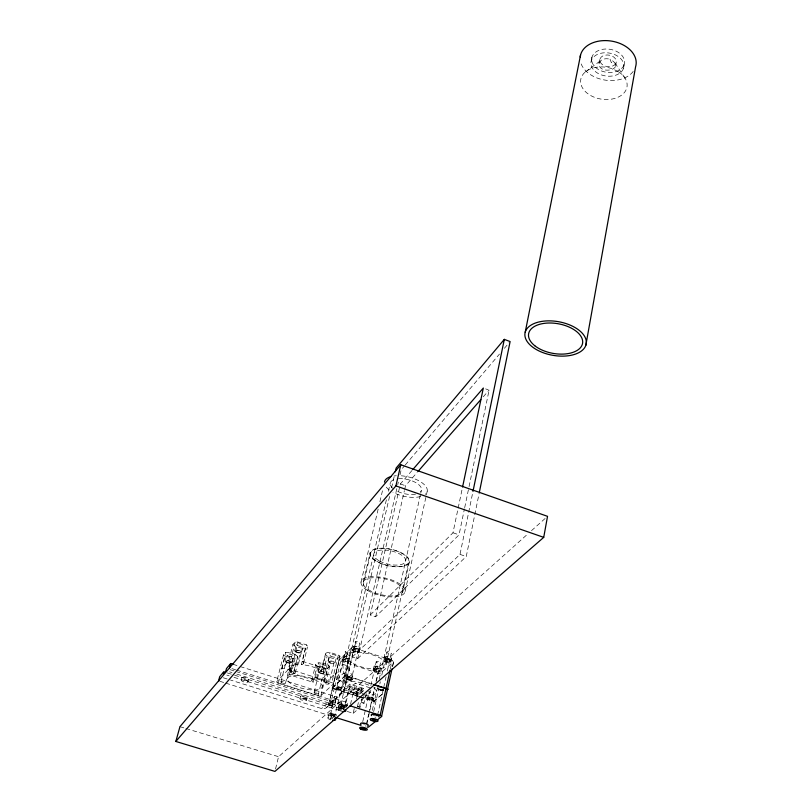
<?xml version="1.0" encoding="UTF-8"?>
<svg xmlns="http://www.w3.org/2000/svg" width="812" height="812" viewBox="0 0 812 812"><rect width="100%" height="100%" fill="white"/><g stroke="black" fill="none" stroke-linecap="round" stroke-linejoin="round"><path stroke-width="0.61" stroke-dasharray="4.06 3.04" d="M599.895 59.509C592.811 77.018 629.31 70.025 610.005 59.164L611.375 62.676L610.583 59.449M623.504 68.309A16.616 11.601 8.6 0 0 602.504 52.973A16.616 11.601 8.6 0 0 596.181 72.207A16.616 11.601 8.6 0 0 623.504 68.309L624.184 64.574A16.585 11.622 8.6 0 0 603.225 49.227A16.585 11.622 8.6 0 0 596.901 68.492A16.585 11.622 8.6 0 0 624.184 64.574M615.557 65.965L616.257 62.23A8.293 5.816 8.6 0 0 604.93 55.206A8.293 5.816 8.6 0 0 603.052 65.092A8.293 5.816 8.6 0 0 616.257 62.23M591.227 60.89L591.958 57.155M386.38 499.816L346.673 670.336L345.821 674.67L345.942 682.618L336.655 679.664L342.857 664.338L348.125 666.023L349.505 671.23L352.773 676.335L350.368 676.467A16.981 5.877 12.8 0 0 344.978 681.43L345.942 682.618M335.194 702.725L335.589 700.269A5.775 1.218 -72.5 0 0 332.676 702.898L331.834 705.75M389.557 496.447L352.306 656.959L357.656 658.684L466.261 556.524L479.181 493.148M352.306 656.959L459.998 554.393L472.736 492.61M411.978 470.524L400.357 483.952L370.272 614.999L375.651 616.765L459.044 534.854L464.434 508.88M464.697 507.652L468.798 487.86M469.062 486.621L489.088 390.146L485.637 388.877M370.272 614.999L452.984 532.773L457.907 509.266M458.171 508.028L462.322 488.235M342.025 660.45L342.319 659.09L345.77 659.171L348.927 660.613L348.612 661.973L345.171 661.892L342.025 660.45L343.019 656.096L346.47 656.177L349.617 657.618L349.312 658.989L345.861 658.908L342.725 657.466L343.019 656.096M392.511 666.52L393.587 661.658A2.263 0.822 12.5 0 0 392.216 660.329L354.245 648.057A2.284 0.832 13 0 0 351.423 648.037L339.274 659.821L332.788 687.338A2.253 0.761 13.1 0 0 334.219 688.617L340.685 661.13A2.233 0.792 13.1 0 1 339.274 659.821M392.622 666.358L393.688 661.496M386.045 664.592L408.923 561.254M386.857 662.308L387.517 659.293L384.38 657.832L384.766 656.451L388.309 656.522L391.455 657.994L390.389 662.399L386.857 662.308L383.711 660.856L384.766 656.451M390.795 661.019L387.639 659.557L388.309 656.522M402.722 591.846A20.351 8.13 12.8 0 0 375.926 577.697A20.351 8.13 12.8 0 0 370.495 590.872A20.351 8.13 12.8 0 0 402.722 591.846L409.207 562.533A20.168 8.384 12.8 0 0 382.726 548.212A20.168 8.384 12.8 0 0 377.215 561.813A20.168 8.384 12.8 0 0 409.207 562.533M377.61 715.088L386.065 676.741M387.324 671.047L391.252 653.234A2.263 0.822 12.5 0 0 388.339 651.721A2.263 0.822 12.5 0 0 387.649 653.031A2.263 0.822 12.5 0 0 391.252 653.234M405.076 591.572L426.148 496.051M426.422 494.823L427.234 491.148M390.389 662.399L391.455 657.994M390.349 668.844L392.216 660.329M366.882 723.837L375.053 687.277M376.413 681.177L380.493 662.896A2.223 0.802 12.6 0 0 377.61 661.435A2.223 0.802 12.6 0 0 376.951 662.693A2.223 0.802 12.6 0 0 380.493 662.896M373.571 699.102A3.37 1.137 12.6 0 0 368.993 696.99A3.37 1.137 12.6 0 0 368.323 698.858A3.37 1.137 12.6 0 0 373.571 699.102L373.632 698.787A3.36 1.137 12.6 0 0 369.064 696.676A3.36 1.137 12.6 0 0 368.394 698.553A3.36 1.137 12.6 0 0 373.632 698.787M379.62 671.92L380.666 667.606L377.56 666.175L374.088 666.084L373.063 670.407L376.159 671.828L379.62 671.92L379.996 670.59L376.89 669.159L373.418 669.068L373.063 670.407M359.442 696.929L373.733 701.446L383.751 692.737M372.322 710.358L374.433 700.857A2.243 0.761 12.6 0 1 371.663 700.797L369.013 712.662M377.489 687.602L374.505 700.543A2.233 0.761 12.6 0 1 371.723 700.482L374.657 687.358M379.285 679.055L420.504 494.264M420.768 493.036L421.316 490.59M377.651 688.444L377.722 688.129A3.421 1.188 12.5 0 0 379.975 689.794A3.421 1.188 12.5 0 0 383.843 690.078M373.672 711.637L380.31 681.786M381.792 675.107L386.898 652.097M373.418 669.068L374.088 666.084M362.761 721.624L369.643 691.032M370.861 685.561L376.21 661.78M348.51 689.358L364.223 694.331L363.279 698.513L370.323 692.423L371.267 688.211L355.382 683.156L348.51 689.358L344.227 707.871M376.159 671.828L376.829 668.855L373.733 667.423M376.89 669.159L377.56 666.175M366.354 724.527L368.739 713.849M375.986 681.4L377.854 673.046A2.223 0.782 12.6 0 0 380.615 673.087L393.587 661.658M363.563 688.434L357.29 693.966L356.813 696.057L363.086 690.545L363.563 688.434L349.769 684.049L343.628 689.632L343.141 691.722L349.282 686.16L349.769 684.049M359.31 707.222L361.533 698.868M362.05 698.888L360.122 707.374L355.321 705.861M366.364 693.742L363.867 703.334L362.01 702.644L363.34 696.777M352.164 650.676L352.489 649.275L356.011 649.346L359.208 650.818L358.874 652.229L355.351 652.148L352.164 650.676L353.19 646.24L356.712 646.301L359.909 647.793L358.874 652.229M353.19 646.24L352.865 647.651L356.052 649.123L359.574 649.194L359.909 647.793M356.803 694.91A1.695 0.579 12.8 0 0 354.661 693.793A1.695 0.579 12.8 0 0 354.073 694.676A1.695 0.579 12.8 0 0 356.803 694.91L357.28 692.809A1.695 0.579 12.8 0 0 355.138 691.702A1.695 0.579 12.8 0 0 354.55 692.585A1.695 0.579 12.8 0 0 357.28 692.809M358.021 690.109L358.498 687.997M347.221 711.454L353.159 713.322L354.255 708.521M356.448 698.919L356.996 696.523L363.969 690.403M375.651 616.765L404.376 490.692M404.66 489.463L405.503 485.749L417.094 472.503M357.473 706.541L358.528 701.883M361.36 690.839L361.837 688.738M350.52 704.349L355.382 683.156M353.555 694.016L354.032 691.925M391.567 487.799L394.429 475.456M340.025 709.587L341.02 705.283L342.085 706.075L341.091 710.368L340.025 709.587L340.908 709.16L341.903 704.867L344.927 706.014L344.43 708.165M233.998 677.34L338.787 710.206L342.177 707.211L342.674 705.08L347.566 705.709L342.674 705.08L237.317 671.94M355.351 652.148L356.712 646.301M343.862 705.222L342.867 709.526L340.908 709.16M343.293 709.658L344.034 706.44L344.927 706.014M345.202 706.227A2.314 0.771 12.9 0 0 342.167 704.755A2.314 0.771 12.9 0 0 341.547 705.973A2.314 0.771 12.9 0 0 345.202 706.227L359.787 643.033A2.274 0.832 13 0 0 356.823 641.51A2.274 0.832 13 0 0 356.194 642.84A2.274 0.832 13 0 0 359.787 643.033M352.469 679.664A3.441 1.198 12.9 0 0 348.287 677.35A3.441 1.198 12.9 0 0 346.866 679.116A3.441 1.198 12.9 0 0 352.469 679.664L352.57 679.37M357.656 658.684L397.474 485.86M397.758 484.622L398.327 482.155M400.032 474.746L401.169 469.803L404.447 465.946M330.9 714.245L333.681 714.195L332.697 718.437L329.905 718.478L330.971 719.239L331.956 715.017L330.9 714.245L329.905 718.478M333.377 717.483L333.874 715.372L334.737 714.966L333.681 714.195M334.25 717.077L334.737 714.966M335.011 715.169A2.274 0.741 13 0 0 332.017 713.738A2.274 0.741 13 0 0 331.438 714.915A2.274 0.741 13 0 0 335.011 715.169L349.536 652.919A2.233 0.802 13.1 0 0 346.602 651.437A2.233 0.802 13.1 0 0 346.003 652.726A2.233 0.802 13.1 0 0 349.536 652.919M351.423 648.037L344.897 676.051A2.304 0.802 13 0 1 347.729 676.102L354.245 648.057M343.405 684.384L344.623 679.157M358.762 696.716L332.057 688.261L345.587 675.411L372.891 684.12M388.38 491.26L390.369 482.704M338.025 709.079L339.02 704.786M338.787 710.206L339.274 708.084L342.674 705.08M340.715 705.151L355.412 641.886M343.699 693.448L347.658 676.416A2.304 0.802 13 0 0 344.826 676.376L340.857 693.387A2.314 0.782 13 0 1 343.699 693.448L341.547 692.768A5.796 5.349 49.9 0 1 334.899 696.422L329.834 701.04A5.745 5.308 50.1 0 0 336.432 697.406L341.547 692.768M330.22 705.618L334.148 688.921A2.253 0.761 13.1 0 1 332.707 687.652L328.769 704.359A2.263 0.751 13.1 0 0 330.22 705.618L328.119 704.958A5.664 5.248 50.4 0 1 321.593 708.551L230.486 680.03M327.947 717.981L328.941 713.748M331.337 707.861L333.072 700.452A5.714 5.288 50.2 0 1 326.505 704.075L321.593 708.551M360.995 582.214L378.189 508.992M379.904 501.674L382.482 490.692M330.606 714.113L345.232 651.803M330.778 718.072L331.763 713.839M363.309 581.94L370.16 552.678M334.686 704.857L336.432 697.406M345.171 661.892L346.47 656.177M346.704 655.568L370.82 552.495M328.992 683.826A2.406 0.822 13.2 0 0 325.937 682.242A2.406 0.822 13.2 0 0 325.145 683.511A2.406 0.822 13.2 0 0 328.992 683.826L333.955 662.927A2.385 0.842 13.2 0 0 330.92 661.313A2.385 0.842 13.2 0 0 330.119 662.622A2.385 0.842 13.2 0 0 333.955 662.927M335.041 662.927L336.594 656.37M295.132 642.13L288.23 669.677L276.76 681.674A2.365 0.792 13.7 0 0 278.364 683.024L318.081 695.529A2.355 0.792 13.2 0 0 320.943 695.59L333.346 683.978A2.406 0.822 13.1 0 0 331.803 682.608L338.31 655.081L330.027 652.422A7.968 2.842 13.2 0 0 325.551 654.655L321.613 671.057A17.844 6.161 13.5 0 0 301.374 664.612L305.424 648.199A8.008 2.872 13.7 0 0 306.398 644.829L298.034 642.14A2.406 0.863 13.7 0 0 295.132 642.13L292.899 644.545L288.778 660.968L281.652 668.54A7.45 2.548 13.7 0 1 291.833 671.26L295.883 655.03A7.409 2.609 13.7 0 0 285.753 652.31L283.601 654.645L276.679 681.836M332.057 688.261L345.587 675.411M333.346 683.978L339.832 656.492A2.385 0.853 13.2 0 0 338.31 655.081M328.677 704.511L332.615 687.805M332.687 687.49L339.934 656.319M321.613 671.057A8.008 2.781 13.2 0 1 326.089 668.885L330.027 652.422M322.181 687.114A17.894 6.07 13.4 0 0 297.872 675.594A17.894 6.07 13.4 0 0 294.441 685.582A17.894 6.07 13.4 0 0 322.181 687.114L324.8 676.152M328.281 661.648L329.855 655.101M320.943 695.59L327.388 668.611L329.682 666.368A7.399 2.598 13.3 0 0 320.283 662.846M324.384 682.557L329.378 661.648M295.933 655.091L297.588 656.451A7.866 2.761 13.7 0 1 293.355 658.633L289.316 674.772L313.127 682.303L317.025 666.175A7.399 2.598 13.3 0 1 318.883 662.836L320.314 662.876L316.396 679.086A7.369 2.517 13.3 0 1 325.825 682.557L329.682 666.368M321.511 670.407L325.45 654.005M316.396 679.086A17.844 6.161 13.5 0 0 323.257 672.407L327.185 656.025L325.551 654.655M318.081 695.529L324.536 668.57A2.334 0.812 13.3 0 0 327.388 668.611M324.719 673.057L326.262 666.601M311.808 680.415L315.726 664.257M313.127 682.303A7.44 2.537 13.3 0 1 314.965 679.035L318.883 662.836M318.081 671.595L319.644 665.15M314.153 692.403L319.116 671.828M306.601 700.208A3.451 1.137 13.4 0 0 302.064 697.975A3.451 1.137 13.4 0 0 301.14 699.782A3.451 1.137 13.4 0 0 306.601 700.208L307.119 698.076A3.451 1.147 13.4 0 0 302.582 695.843A3.451 1.147 13.4 0 0 301.668 697.66A3.451 1.147 13.4 0 0 307.119 698.076M299.932 698.442L300.46 696.31M291.833 671.26L290.747 670.001A17.844 6.161 13.5 0 1 295.862 664.673L298.339 664.52L302.399 648.128L305.424 648.199M301.516 652.3L303.14 645.733M275.542 768.954L278.567 756.703L527.719 534.042M301.374 664.612A8.049 2.812 13.6 0 0 302.328 661.313L306.398 644.829M303.475 663.363L307.525 646.92M290.564 671.971L298.034 642.14M289.316 674.772A7.897 2.71 13.7 0 0 293.558 672.661L297.588 656.451M293.619 673.574L297.72 657.091M295.274 673.006L300.46 652.066M285.57 682.963L290.726 662.338M287.448 678.517L290.178 667.576M291.762 662.572L293.376 656.106M294.736 650.808L296.37 644.251M281.652 668.54L285.753 652.31M278.364 683.024L285.174 656.025A2.345 0.822 13.8 0 1 283.601 654.645M285.103 661.11L286.727 654.655M280.952 681.938L286.139 661.333M247.975 681.897A3.492 1.157 14.1 0 0 243.509 679.563A3.492 1.157 14.1 0 0 242.423 681.349A3.492 1.157 14.1 0 0 247.975 681.897L248.533 679.766A3.492 1.157 14.1 0 0 244.067 677.421A3.492 1.157 14.1 0 0 242.991 679.218A3.492 1.157 14.1 0 0 248.533 679.766M241.296 679.979L241.854 677.847M380.666 667.606L380.29 668.936L376.829 668.855M383.711 660.856L384.096 659.476L387.639 659.557M599.175 63.234C600.464 58.576 606.615 57.967 610.512 59.418M346.673 670.336L348.125 666.023M362.01 702.644L364.243 703.131M405.259 464.982L499.461 354.093M504.384 348.307L509.297 342.522M483.302 396.774L489.088 390.146M339.832 656.492L337.437 658.816A7.47 2.669 13.2 0 1 327.185 656.025M325.825 682.557L333.57 675.198A7.501 2.609 13.2 0 1 323.257 672.407M336.655 679.664L343.395 673.341L342.857 664.338M328.119 704.958L333.072 700.452M326.789 707.353L331.743 702.877M335.092 699.842L340.208 695.214M531.484 530.672L546.588 517.183M356.407 691.986L361.249 687.703M353.159 713.322L357.513 709.607M373.733 701.446L383.68 693.052M585.3 71.963L600.839 60.514M357.524 706.46L358.64 706.41M341.02 705.283L341.903 704.867M387.517 659.293L391.059 659.374M314.965 679.035L313.523 678.984A17.844 6.161 13.5 0 1 293.558 672.661M234.638 675.229L339.274 708.084L344.176 708.673M339.274 708.084L344.146 708.703M342.085 706.075L344.034 706.44M331.956 715.017L333.874 715.372M179.949 726.679L184.76 728.141M185.958 728.506L278.567 756.703M226.792 675.077L229.187 675.838M223.3 677.776L229.288 679.654M219.768 681.268L224.589 682.77M225.797 683.146L334.442 717.087M233.085 664.307L239.073 666.195M240.271 666.581L334.899 696.422M335.143 698.726L348.45 702.918M231.938 668.631L235.551 669.778M236.759 670.154L347.607 705.039M230.111 669.677L236.109 671.565M229.552 671.828L231.968 672.59M236.799 674.102L342.177 707.211M227.38 672.955L233.43 674.853M331.803 682.608L291.153 669.717A2.426 0.832 13.7 0 0 288.23 669.677M343.628 689.632L357.29 693.966M332.128 687.947L373.804 701.142M343.395 673.341L352.773 676.335M302.328 661.313L326.089 668.885M285.174 656.025L293.355 658.633M345.516 675.736L371.622 684.049M368.201 691.753L370.323 692.423M349.282 686.16L363.086 690.545M340.685 661.13L377.854 673.046M317.025 666.175L324.536 668.57M459.998 554.393L466.261 556.524M452.984 532.773L459.044 534.854M400.357 483.952L405.503 485.749M615.029 62.981L625.494 78.967M633.177 71.456A28.207 19.762 8.6 0 1 604.24 79.962A28.207 19.762 8.6 0 1 580.61 62.209M302.399 648.128A7.552 2.7 13.7 0 1 292.899 644.545M298.339 664.52A7.582 2.649 13.6 0 1 288.778 660.968M398.459 478.715A15.986 7.278 12.8 0 1 416.15 482.815A15.986 7.278 12.8 0 1 420.575 491.778M415.551 494.153A15.986 7.278 12.8 0 1 396.794 491.016M392.805 488.357A15.986 7.278 12.8 0 1 396.033 479.05M401.341 475.802A21.853 9.947 12.8 0 1 422.697 483.252A21.853 9.947 12.8 0 1 425.183 494.376M420.565 496.548A21.853 9.947 12.8 0 1 392.978 492.326M389.222 489.94A21.853 9.947 12.8 0 1 385.497 486.023M394.013 475.964A21.853 9.947 12.8 0 1 396.317 475.741M383.305 689.266A2.284 0.792 12.5 0 1 380.564 689.55A2.284 0.792 12.5 0 1 379.092 688.099M373.672 687.794A17.011 5.836 12.8 0 1 365.217 695.123M359.208 694.24A17.011 5.836 12.8 0 1 344.136 683.389A17.011 5.836 12.8 0 1 369.328 685.369M366.161 726.009A3.958 1.289 12.6 0 1 365.207 725.928M346.298 707.069A4.05 1.34 12.9 0 1 339.822 705.831A4.05 1.34 12.9 0 1 341.811 704.095A4.05 1.34 12.9 0 1 346.927 706.521M341.791 711.271A4.05 1.34 12.9 0 1 338.208 708.764A4.05 1.34 12.9 0 1 344.126 709.231M345.953 707.069A5.765 1.259 -72.6 0 1 348.927 704.471M383.01 689.215A2.284 0.792 12.5 0 1 382.147 690.088A2.284 0.792 12.5 0 1 379.194 689.297A2.284 0.792 12.5 0 1 379.529 688.282M375.875 717.24A4.03 1.33 12.5 0 1 374.86 717.057M336.097 715.991A3.979 1.299 13 0 1 329.743 714.773A3.979 1.299 13 0 1 331.661 713.098A3.979 1.299 13 0 1 336.696 715.463M330.667 719.858A3.979 1.289 13 0 1 328.119 717.676A3.979 1.289 13 0 1 332.991 717.818M383.772 690.393A3.421 1.188 12.5 0 1 379.498 689.967A3.421 1.188 12.5 0 1 377.824 688.17M352.499 688.16L351.576 688.992L356.772 690.647L357.706 689.814L352.499 688.16M618.216 71.598L612.908 69A23.416 16.118 8.7 0 0 580.61 81.951A23.416 16.118 8.7 0 0 614.44 98.516A23.416 16.118 8.7 0 0 618.216 71.598M291.214 672.722A2.416 0.832 13.6 0 0 295.172 673.209A2.416 0.832 13.6 0 0 292.35 671.544A2.416 0.832 13.6 0 0 291.214 672.722M314.772 693.113A2.355 0.792 13.3 0 0 318.659 693.6A2.355 0.792 13.3 0 0 315.939 692.007A2.355 0.792 13.3 0 0 314.772 693.113M281.602 682.659A2.375 0.802 13.7 0 0 285.489 683.156A2.375 0.802 13.7 0 0 282.698 681.532A2.375 0.802 13.7 0 0 281.602 682.659M296.431 651.792A2.395 0.853 13.7 0 0 300.369 652.269A2.395 0.853 13.7 0 0 297.578 650.585A2.395 0.853 13.7 0 0 296.431 651.792M319.725 672.549A2.345 0.812 13.3 0 0 323.582 673.026A2.345 0.812 13.3 0 0 320.892 671.412A2.345 0.812 13.3 0 0 319.725 672.549M286.778 662.064A2.355 0.822 13.7 0 0 290.645 662.541A2.355 0.822 13.7 0 0 287.884 660.907A2.355 0.822 13.7 0 0 286.778 662.064M320.517 666.205A3.39 1.188 13.3 0 0 326.109 666.885A3.39 1.188 13.3 0 0 322.212 664.541A3.39 1.188 13.3 0 0 320.517 666.205M330.931 656.197A3.451 1.238 13.2 0 0 336.513 656.685A3.451 1.238 13.2 0 0 332.23 654.33A3.451 1.238 13.2 0 0 330.931 656.197M287.651 655.72A3.41 1.198 13.7 0 0 293.244 656.4A3.41 1.198 13.7 0 0 289.265 654.015A3.41 1.198 13.7 0 0 287.651 655.72M297.304 645.357A3.471 1.248 13.7 0 0 303.008 646.037A3.471 1.248 13.7 0 0 298.968 643.581A3.471 1.248 13.7 0 0 297.304 645.357M295.669 651.904A3.481 1.238 13.7 0 0 301.384 652.594A3.481 1.238 13.7 0 0 297.324 650.148A3.481 1.238 13.7 0 0 295.669 651.904M286.037 662.166A3.421 1.188 13.7 0 0 291.63 662.856A3.421 1.188 13.7 0 0 287.631 660.481A3.421 1.188 13.7 0 0 286.037 662.166M318.964 672.64A3.4 1.177 13.3 0 0 324.567 673.331A3.4 1.177 13.3 0 0 320.659 670.996A3.4 1.177 13.3 0 0 318.964 672.64M329.367 662.734A3.461 1.228 13.2 0 0 334.96 663.231A3.461 1.228 13.2 0 0 330.667 660.887A3.461 1.228 13.2 0 0 329.367 662.734M379.6 561.051A16.352 6.8 12.8 0 0 405.523 561.599A16.352 6.8 12.8 0 0 384.005 549.998A16.352 6.8 12.8 0 0 379.6 561.051M367.603 590.436A22.543 9.013 12.8 0 0 404.437 593.125A22.543 9.013 12.8 0 0 377.123 576.804A22.543 9.013 12.8 0 0 367.603 590.436M347.546 678.923A2.294 0.792 12.9 0 0 351.342 679.39A2.294 0.792 12.9 0 0 348.744 677.827A2.294 0.792 12.9 0 0 347.546 678.923M368.719 698.188A2.243 0.761 12.6 0 0 372.444 698.665A2.243 0.761 12.6 0 0 369.937 697.153A2.243 0.761 12.6 0 0 368.719 698.188M337.396 688.271A2.253 0.771 13 0 0 341.121 688.738A2.253 0.771 13 0 0 338.553 687.216A2.253 0.771 13 0 0 337.396 688.271M354.022 650.98A2.274 0.822 13 0 0 357.798 651.427A2.274 0.822 13 0 0 355.23 649.833A2.274 0.822 13 0 0 354.022 650.98M385.73 661.252A2.263 0.822 12.5 0 0 389.405 661.547A2.263 0.822 12.5 0 0 386.603 660.014A2.263 0.822 12.5 0 0 385.73 661.252M374.88 670.702A2.223 0.792 12.6 0 0 378.585 671.159A2.223 0.792 12.6 0 0 376.108 669.626A2.223 0.792 12.6 0 0 374.88 670.702M343.852 660.745A2.233 0.792 13.1 0 0 347.546 661.201A2.233 0.792 13.1 0 0 345.009 659.638A2.233 0.792 13.1 0 0 343.852 660.745M353.271 663.719A20.249 7.257 12.8 0 0 385.69 665.881A20.249 7.257 12.8 0 0 359.757 652.371A20.249 7.257 12.8 0 0 353.271 663.719M376.951 561.376A19.62 8.161 12.8 0 0 408.537 562.706A19.62 8.161 12.8 0 0 383.65 548.486A19.62 8.161 12.8 0 0 376.951 561.376M375.55 667.728A2.223 0.792 12.6 0 0 379.255 668.174A2.223 0.792 12.6 0 0 376.778 666.642A2.223 0.792 12.6 0 0 375.55 667.728M354.722 647.956A2.274 0.832 13 0 0 358.498 648.402A2.274 0.832 13 0 0 355.93 646.799A2.274 0.832 13 0 0 354.722 647.956M347.465 679.238A2.294 0.792 12.9 0 0 351.271 679.715A2.294 0.792 12.9 0 0 348.673 678.142A2.294 0.792 12.9 0 0 347.465 679.238M337.325 688.586A2.253 0.771 13 0 0 341.05 689.053A2.253 0.771 13 0 0 338.482 687.531A2.253 0.771 13 0 0 337.325 688.586M368.648 698.503A2.243 0.761 12.6 0 0 372.373 698.98A2.243 0.761 12.6 0 0 369.866 697.467A2.243 0.761 12.6 0 0 368.648 698.503M386.238 658.136A2.263 0.822 12.5 0 0 390.004 658.593A2.263 0.822 12.5 0 0 387.507 657.009A2.263 0.822 12.5 0 0 386.238 658.136M344.552 657.771A2.233 0.802 13.1 0 0 348.246 658.207A2.233 0.802 13.1 0 0 345.709 656.654A2.233 0.802 13.1 0 0 344.552 657.771M336.635 688.403A3.38 1.147 13 0 0 342.197 689.053A3.38 1.147 13 0 0 338.259 686.769A3.38 1.147 13 0 0 336.635 688.403M336.554 688.708A3.38 1.147 13 0 0 342.116 689.368A3.38 1.147 13 0 0 338.178 687.084A3.38 1.147 13 0 0 336.554 688.708M346.795 679.431A3.441 1.198 12.9 0 0 352.398 679.979A3.441 1.198 12.9 0 0 348.216 677.665A3.441 1.198 12.9 0 0 346.795 679.431M358.924 688.515A1.705 0.589 12.8 0 0 361.756 688.87A1.705 0.589 12.8 0 0 359.838 687.713A1.705 0.589 12.8 0 0 358.924 688.515M358.437 690.626A1.715 0.589 12.8 0 0 361.279 690.982A1.715 0.589 12.8 0 0 359.351 689.824A1.715 0.589 12.8 0 0 358.437 690.626"/><path stroke-width="1.22" d="M585.828 345.323A31.059 17.042 10.1 0 0 545.278 320.994A31.059 17.042 10.1 0 0 535.697 349.17A31.059 17.042 10.1 0 0 585.828 345.323L635.603 66.746A28.207 19.762 8.6 0 0 612.075 41.199A28.207 19.762 8.6 0 0 580.194 57.013M543.725 537.361L547.532 516.33L400.793 464.758L179.949 726.679L175.839 741.457L274.943 771.4L543.725 537.361L395.911 485.901L175.839 741.457M525.212 332.22L580.56 54.983M479.435 491.91L510.119 341.558L504.313 339.375L396.154 468.047L395.292 471.752M472.99 491.372L504.313 339.375M462.576 486.997L483.333 388.034L412.8 469.569M381.538 716.539L387.375 689.936A2.284 0.792 12.5 0 0 385.994 688.637L380.138 715.281A2.304 0.761 12.5 0 1 381.538 716.539L377.844 719.523M391.983 668.946L387.446 689.611A2.284 0.792 12.5 0 0 386.065 688.322L390.085 670.062M395.911 485.901L400.793 464.758M229.522 667.88L230.689 663.556L233.085 664.307M218.56 680.882L219.707 676.65L223.757 671.818L223.178 673.95L225.929 670.692L226.497 668.54L230.689 663.556M417.916 471.549L480.816 399.616M375.083 721.766L368.618 726.984A2.253 0.731 12.6 0 1 367.288 727.176M335.65 717.473L361.005 725.39M350.013 705.801L380.138 715.281M373.987 684.465L388.116 689.307L373.916 684.78M384.492 482.145A21.853 9.947 12.8 0 1 390.917 476.593M363.147 723.624A2.263 0.731 12.6 0 1 365.136 723.918M360.975 724.385A3.958 1.289 12.6 0 1 362.132 722.974A3.958 1.289 12.6 0 1 367.095 724.071A3.958 1.289 12.6 0 1 367.663 725.857M344.917 709.627A4.05 1.34 12.9 0 1 342.816 711.454M373.236 714.956A2.304 0.761 12.5 0 1 375.266 715.007M376.372 715.352A2.304 0.761 12.5 0 1 377.133 715.808M371.581 715.656A4.03 1.33 12.5 0 1 374.86 714.347A4.03 1.33 12.5 0 1 378.849 716.925M334.696 718.539A3.979 1.289 13 0 1 332.676 720.295M373.124 719.27L372.211 719.686L373.246 720.457L376.118 720.406L373.124 719.27M362.467 727.968L361.573 728.364L362.599 729.115L365.4 729.074L362.467 727.968M534.743 345.709A27.405 15.042 10.1 0 0 581.016 346.957A27.405 15.042 10.1 0 0 550.993 323.014A27.405 15.042 10.1 0 0 534.743 345.709M360.589 729.003A3.958 1.279 12.6 0 0 367.166 729.866A3.958 1.279 12.6 0 0 362.72 727.278A3.958 1.279 12.6 0 0 360.589 729.003M371.196 720.346A4.03 1.319 12.5 0 0 377.905 721.218A4.03 1.319 12.5 0 0 373.398 718.569A4.03 1.319 12.5 0 0 371.196 720.346"/></g></svg>
